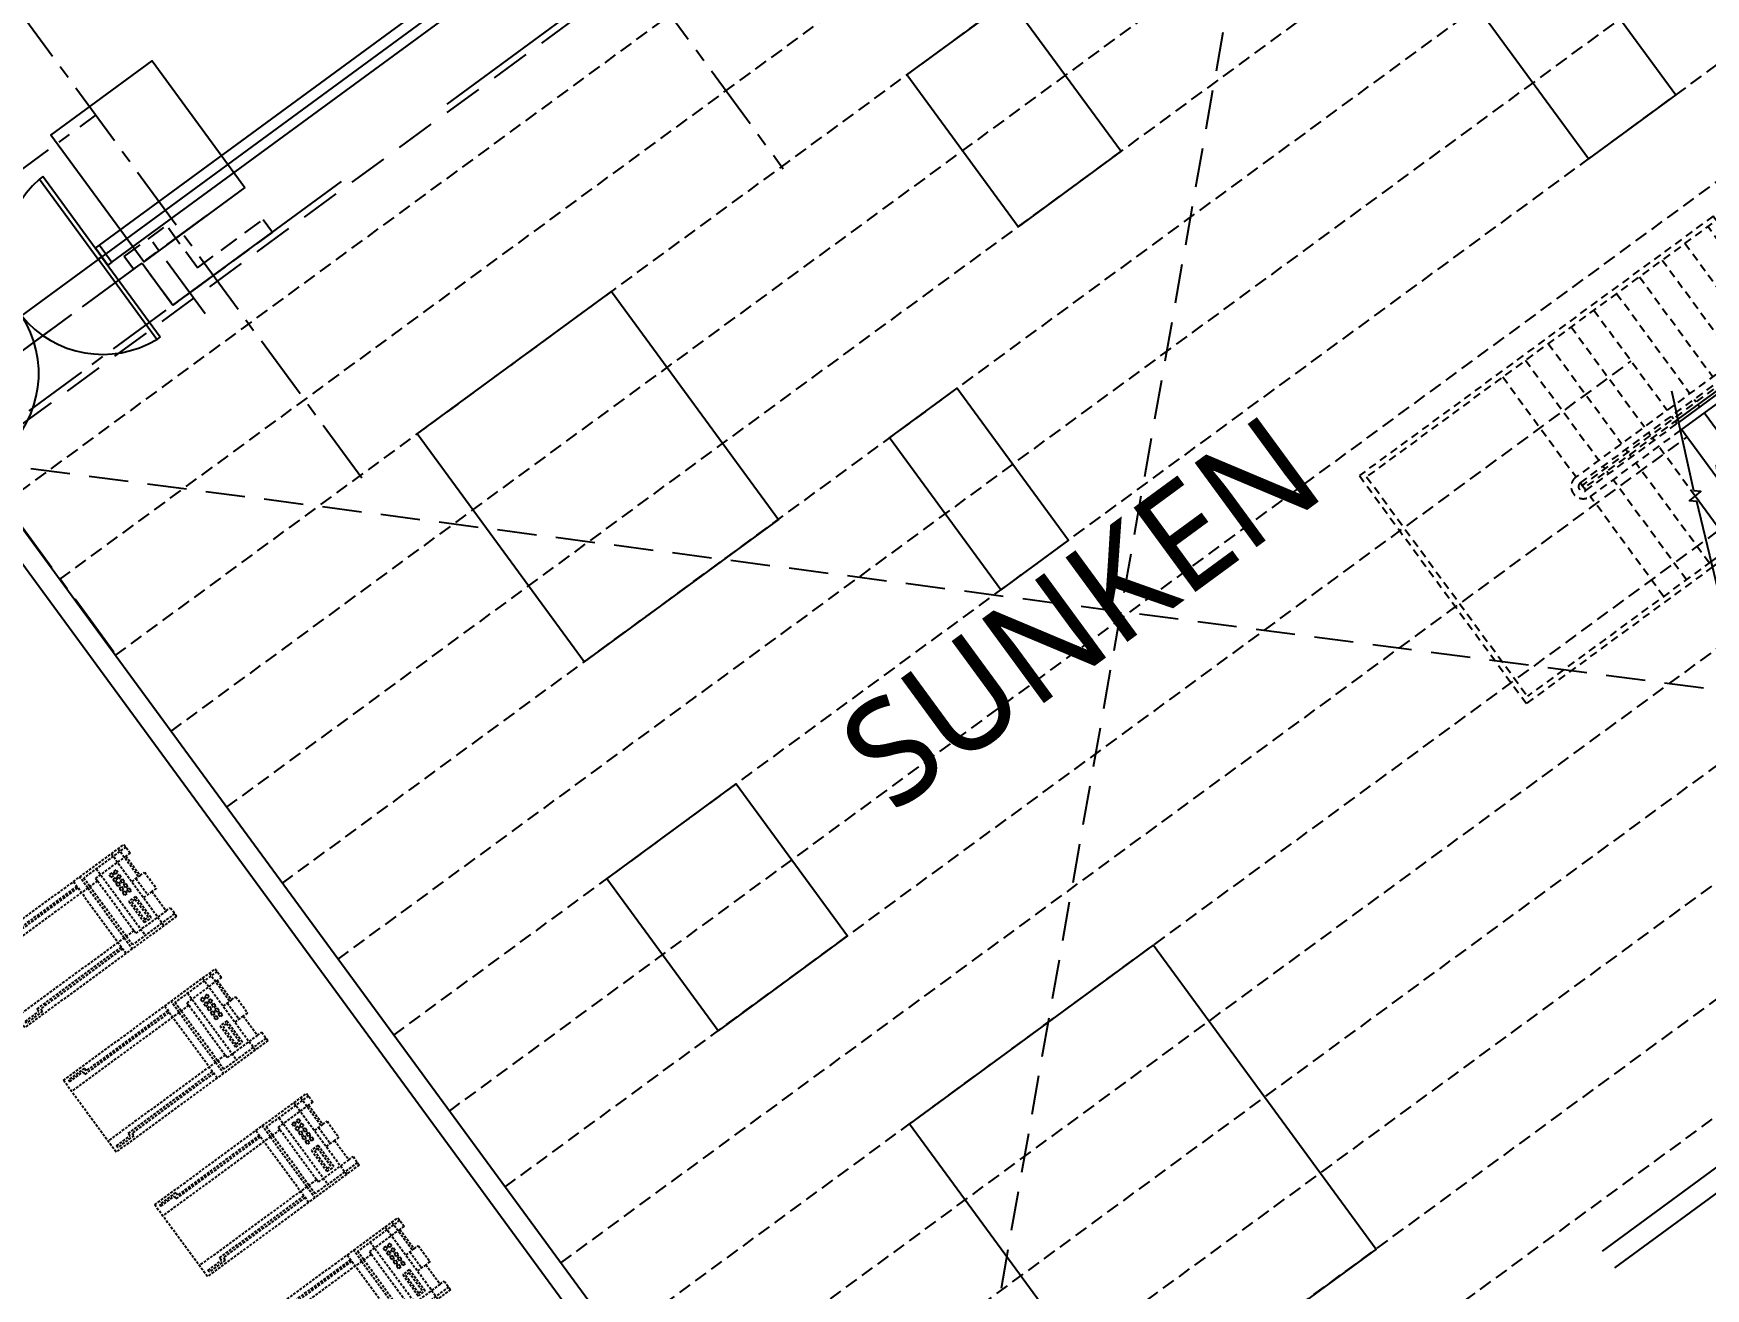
# Model space of a CAD drawing. Header units: millimetres. Extents: x 75184266 to 76346726, y -35077925 to -33679385.
# Drawn here: x 75341077 to 75357060, y -34898325 to -34886332 of the extents above; entities that cross this region are included whole.
import ezdxf
from ezdxf.enums import TextEntityAlignment as Align

# ---------------------------------------------------------------- set-up
doc = ezdxf.new("R2010")
doc.units = ezdxf.units.MM
doc.header["$LTSCALE"] = 50
doc.header["$MEASUREMENT"] = 0
for name, pattern in [('CENTER', [2, 1.25, -0.25, 0.25, -0.25]), ('HIDDEN2', [0.1875, 0.125, -0.0625]), ('XR-지하3층$0$-HID', [2.5, 1.5, -1]), ('XR-지하3층$0$H', [1.3, 0.8, -0.5]), ('XR-지하3층$0$HIDDEN', [0.375, 0.25, -0.125])]:
    doc.linetypes.add(name, pattern=pattern)
for name, color, linetype in [('CEN', 1, 'CENTER'), ('XR-지하3층$0$a-door', 6, 'CONTINUOUS'), ('XR-지하3층$0$CON', 2, 'CONTINUOUS'), ('XR-지하3층$0$HD', 7, 'CONTINUOUS'), ('XR-지하3층$0$가구', 27, 'XR-지하3층$0$HIDDEN')]:
    doc.layers.add(name, color=color, linetype=linetype)
doc.layers.add('건축', color=8, linetype='CONTINUOUS', plot=False)
doc.styles.add('XR-지하3층$0$맑은고딕', font='')
doc.styles.get('XR-지하3층$0$맑은고딕').set_extended_font_data('Malgun Gothic')

# ---------------------------------------------------------------- blocks, each defined once
blk = doc.blocks.new('XR-지하3층$0$A$C3B4F4651')
at = {"layer": 'XR-지하3층$0$CON', "ltscale": 100}
blk.add_line((1945, 2772, 0), (1945, 2772, 0), dxfattribs=at)
at = {"layer": 'XR-지하3층$0$HD', "linetype": 'XR-지하3층$0$-HID'}
for p, q in [((-3448, 5422, 0), (-3448, 2722, 0)), ((-3398, 5422, 0), (-3398, 2772, 0)), ((-233, 5372, 0), (1945, 5372, 0)), ((-212, 5422, 0), (1995, 5422, 0)), ((-208, 5372, 0), (-208, 4187, 0)), ((62, 5372, 0), (62, 4187, 0)), ((332, 5372, 0), (332, 4187, 0)), ((1945, 2772, 0), (1945, 5372, 0)), ((1995, 2722, 0), (1995, 5422, 0)), ((-478, 4779, 0), (-478, 4187, 0)), ((-736, 4187, 0), (332, 4187, 0)), ((-2198, 3957, 0), (-2198, 4117, 0)), ((-2128, 4027, 0), (-2128, 4117, 0)), ((332, 4027, 0), (-2128, 4027, 0)), ((-2098, 4057, 0), (332, 4057, 0)), ((-2098, 4057, 0), (-2098, 4027, 0)), ((-780, 4087, 0), (332, 4087, 0)), ((332, 4117, 0), (-767, 4117, 0)), ((-2198, 3957, 0), (332, 3957, 0)), ((-2098, 3957, 0), (-2098, 2772, 0)), ((-1828, 2772, 0), (-1828, 3957, 0)), ((-1558, 2772, 0), (-1558, 3957, 0)), ((-1288, 2772, 0), (-1288, 3957, 0)), ((-1018, 2772, 0), (-1018, 3957, 0)), ((-748, 2772, 0), (-748, 3957, 0)), ((-478, 2772, 0), (-478, 3957, 0)), ((-208, 2772, 0), (-208, 3957, 0)), ((62, 2772, 0), (62, 3957, 0)), ((332, 2772, 0), (332, 3957, 0)), ((-3448, 2722, 0), (1995, 2722, 0)), ((-3398, 2772, 0), (1945, 2772, 0))]:
    blk.add_line(p, q, dxfattribs=at)
at = {"layer": 'XR-지하3층$0$HD', "ltscale": 10}
for p, q in [((-2198, 5422, 0), (-212, 5422, 0)), ((-2198, 5422, 0), (-2198, 5372, 0)), ((-2198, 5372, 0), (-233, 5372, 0)), ((-2098, 5372, 0), (-2098, 4187, 0)), ((-1828, 5372, 0), (-1828, 4187, 0)), ((-1558, 5372, 0), (-1558, 4187, 0)), ((-1288, 5372, 0), (-1288, 4187, 0)), ((-1018, 5372, 0), (-1018, 4187, 0)), ((-748, 5372, 0), (-748, 4187, 0)), ((-478, 5372, 0), (-478, 4779, 0)), ((-2098, 4779, 0), (-748, 4779, 0)), ((-2198, 4187, 0), (-736, 4187, 0)), ((-2198, 4117, 0), (-2198, 4187, 0)), ((-767, 4117, 0), (-2198, 4117, 0)), ((-2098, 4087, 0), (-2098, 4117, 0)), ((-2098, 4087, 0), (-780, 4087, 0)), ((-2098, 4057, 0), (-2098, 4087, 0)), ((-1828, 4087, 0), (-1828, 4117, 0)), ((-1828, 4027, 0), (-1828, 4057, 0)), ((-1558, 4087, 0), (-1558, 4117, 0)), ((-1558, 4027, 0), (-1558, 4057, 0)), ((-1288, 4087, 0), (-1288, 4117, 0)), ((-1288, 4027, 0), (-1288, 4057, 0)), ((-1018, 4087, 0), (-1018, 4117, 0)), ((-1018, 4027, 0), (-1018, 4057, 0)), ((-748, 4087, 0), (-748, 4117, 0)), ((-748, 4027, 0), (-748, 4057, 0)), ((-478, 4087, 0), (-478, 4117, 0)), ((-478, 4027, 0), (-478, 4057, 0)), ((-208, 4087, 0), (-208, 4117, 0)), ((-208, 4027, 0), (-208, 4057, 0)), ((62, 4087, 0), (62, 4117, 0)), ((62, 4027, 0), (62, 4057, 0)), ((332, 4087, 0), (332, 4117, 0)), ((332, 4057, 0), (332, 4087, 0)), ((332, 4027, 0), (332, 4057, 0)), ((-2198, 2772, 0), (-2198, 2722, 0))]:
    blk.add_line(p, q, dxfattribs=at)
at = {"layer": 'XR-지하3층$0$HD', "ltscale": 10, "elevation": 0}
blk.add_lwpolyline([(-87, 5721), (-459, 4829), (-408, 4784), (-549, 4774), (-498, 4729), (-890, 3837)], dxfattribs=at)
blk.add_lwpolyline([(-817, 4899), (-748, 4779), (-817, 4659), (-847, 4676), (-788, 4779), (-847, 4882)], close=True, dxfattribs=at)
at = {"layer": 'XR-지하3층$0$HD', "ltscale": 10}
blk.add_circle((-2098, 4779, 0), 30, dxfattribs=at)
blk.add_circle((-2098, 4779, 0), 30, dxfattribs=at)
at = {"layer": 'XR-지하3층$0$HD', "linetype": 'XR-지하3층$0$-HID'}
for radius in [115, 45]:
    blk.add_arc((332, 4072, 0), radius, 270.0001, 90.0001, dxfattribs=at)
blk = doc.blocks.new('XR-지하3층$0$A$C011C61B5')
at = {"layer": 'XR-지하3층$0$가구', "color": 9, "ltscale": 2}
for p, q in [((0, 820, 0), (500, 820, 0)), ((70, 850, 0), (70, 520, 0)), ((150, 850, 0), (150, 0, 0)), ((350, 820, 0), (350, 30, 0)), ((500, 720, 0), (500, 820, 0)), ((525, 720, 0), (525, 850, 0)), ((600, 850, 0), (600, 0, 0)), ((350, 750, 0), (410, 750, 0)), ((410, 720, 0), (410, 130, 0)), ((500, 720, 0), (500, 130, 0)), ((525, 720, 0), (525, 130, 0)), ((50, 520, 0), (150, 520, 0)), ((100, 520, 0), (100, 330, 0)), ((50, 330, 0), (150, 330, 0)), ((0, 30, 0), (500, 30, 0)), ((500, 130, 0), (500, 30, 0)), ((525, 130, 0), (525, 0, 0))]:
    blk.add_line(p, q, dxfattribs=at)
at = {"layer": 'XR-지하3층$0$가구', "color": 9, "ltscale": 2, "elevation": 0}
for points in [[(1800, 850), (0, 850), (0, 750), (50, 750), (50, 520), (0, 520), (0, 330), (50, 330), (50, 100), (0, 100), (0, 0), (1800, 0)], [(233, 700), (233, 669), (205, 669), (205, 700)], [(233, 646), (233, 615), (205, 615), (205, 646)], [(284, 700), (284, 669), (255, 669), (255, 700)], [(284, 646), (284, 615), (255, 615), (255, 646)], [(233, 562), (233, 593), (205, 593), (205, 562)], [(233, 508), (233, 539), (205, 539), (205, 508)], [(233, 455), (233, 486), (205, 486), (205, 455)], [(284, 562), (284, 593), (255, 593), (255, 562)], [(284, 508), (284, 539), (255, 539), (255, 508)], [(284, 455), (284, 486), (255, 486), (255, 455)], [(284, 132), (205, 132), (205, 385), (284, 385)], [(264, 152), (225, 152), (225, 365), (264, 365)]]:
    blk.add_lwpolyline(points, close=True, dxfattribs=at)
for points in [[(600, 795), (1570, 795), (1570, 825), (1760, 825), (1760, 805), (1600, 805), (1600, 775), (600, 775)], [(50, 750), (410, 750), (410, 720), (1800, 720)], [(50, 100), (410, 100), (410, 130), (1800, 130)], [(600, 55), (1570, 55), (1570, 25), (1760, 25), (1760, 45), (1600, 45), (1600, 75), (600, 75)]]:
    blk.add_lwpolyline(points, dxfattribs=at)
blk = doc.blocks.new('XR-지하3층$0$DOOR-2000(유리문)')
at = {"layer": 'XR-지하3층$0$a-door'}
for p, q in [((50, 0), (50, 950)), ((50, 950), (90, 950)), ((90, 950), (90, 0)), ((1950, 950), (1910, 950)), ((1910, 950), (1910, 0)), ((1950, 0), (1950, 950)), ((90, 0), (50, 0)), ((50, 0), (50, -950)), ((90, -950), (90, 0)), ((1910, 0), (1950, 0)), ((1910, -950), (1910, 0)), ((1950, 0), (1950, -950)), ((50, -950), (90, -950)), ((1950, -950), (1910, -950))]:
    blk.add_line(p, q, dxfattribs=at)
at = {"layer": 'XR-지하3층$0$a-door', "color": 6}
for points in [[(0, -100), (0, 100), (50, 100), (50, -100)], [(2000, -100), (2000, 100), (1950, 100), (1950, -100)]]:
    blk.add_lwpolyline(points, close=True, dxfattribs=at)
at = {"layer": 'XR-지하3층$0$a-door', "color": 7}
for centre, start, end in [((-2, -49), 2.7862, 84.7498), ((2002, -49), 95.2502, 177.2138), ((-2, 49), 275.2502, 357.2138), ((2002, 49), 182.7862, 264.7498)]:
    blk.add_arc(centre, 1003, start, end, dxfattribs=at)
blk = doc.blocks.new('XR-지하3층$0$기둥 0620')
at = {"layer": 'XR-지하3층$0$CON', "ltscale": 0.5}
blk.add_lwpolyline([(-600, 0), (600, 0), (600, 1500), (-600, 1500)], close=True, dxfattribs=at)

msp = doc.modelspace()

# ---------------------------------------------------------------- linework, layer by layer
at = {"layer": 'CEN', "ltscale": 10}
msp.add_line((75340298.4, -34885238, 0), (75344216.9, -34890579.1, 0), dxfattribs=at)
at = {"layer": 'CEN', "ltscale": 10, "elevation": 0}
for points in [[(75343417.8, -34881045.7), (75348244.3, -34887624.5)], [(75337925.7, -34886898), (75341882.6, -34892291.6)], [(75334267.1, -34892546.3), (75341673.7, -34887112.6)], [(75335095.2, -34893675.1), (75342735.5, -34888069.9)], [(75342719.9, -34889012.1), (75342216.8, -34888326.3)], [(75335391, -34894078.3), (75342910.4, -34888561.8)]]:
    msp.add_lwpolyline(points, dxfattribs=at)
at = {"layer": '건축', "linetype": 'XR-지하3층$0$HIDDEN', "ltscale": 30}
for p, q in [((75340494.1, -34890414.3, 0), (75353398.2, -34880953.7)), ((75349546.2, -34902753), (75353398.3, -34880953.6)), ((75340494.1, -34890414.3, 0), (75362446.4, -34893295.3))]:
    msp.add_line(p, q, dxfattribs=at)
at = {"layer": '건축', "linetype": 'XR-지하3층$0$HIDDEN', "ltscale": 10}
for p, q in [((75340794.3, -34890823.6, 0), (75353698.9, -34881363.6, 0)), ((75341326.7, -34891549.2, 0), (75354231, -34882089.4, 0)), ((75341859.1, -34892274.9, 0), (75354763.1, -34882815.3, 0)), ((75342391.4, -34893000.5, 0), (75355295.2, -34883541.1, 0)), ((75342923.8, -34893726.2, 0), (75355827.3, -34884267, 0)), ((75343456.2, -34894451.9, 0), (75356359.4, -34884992.8, 0)), ((75343988.5, -34895177.5, 0), (75356891.5, -34885718.7, 0)), ((75344520.9, -34895903.2, 0), (75357423.6, -34886444.5, 0)), ((75345053.3, -34896628.8, 0), (75357955.7, -34887170.4, 0)), ((75345585.7, -34897354.5, 0), (75356350.8, -34889462.9, 0)), ((75347182.8, -34899531.5, 0), (75360084.4, -34890073.6, 0)), ((75346118, -34898080.2, 0), (75356882.9, -34890188.7, 0)), ((75346650.4, -34898805.8, 0), (75357415.1, -34890914.5, 0)), ((75347715.1, -34900257.1, 0), (75360616.6, -34890799.4, 0)), ((75348247.5, -34900982.8, 0), (75361148.4, -34891525.5, 0)), ((75348779.9, -34901708.5, 0), (75361680.7, -34892251.2, 0)), ((75349312.2, -34902434.1, 0), (75362213.1, -34892976.8, 0))]:
    msp.add_line(p, q, dxfattribs=at)
at = {"layer": '건축', "ltscale": 100}
msp.add_line((75337135.3, -34891834.9, 0), (75350925.3, -34881724.7, 0), dxfattribs=at)
at = {"layer": '건축', "ltscale": 0.5}
for p, q in [((75341709.2, -34888355.5, 0), (75348381.1, -34883460.7, 0)), ((75341827.5, -34888516.7, 0), (75348499.4, -34883622, 0)), ((75341709.2, -34888355.5, 0), (75341827.5, -34888516.7, 0)), ((75349546.2, -34902753, 0), (75340055.6, -34889816.6, 0)), ((75349503.2, -34903032.6, 0), (75339894.3, -34889934.9, 0)), ((75356074.6, -34897966.8, 0), (75358952.8, -34895856.6, 0)), ((75356192.9, -34898128, 0), (75358909.7, -34896136.2, 0))]:
    msp.add_line(p, q, dxfattribs=at)
at = {"layer": '건축', "linetype": 'HIDDEN2', "ltscale": 30}
for p, q in [((75341945.4, -34888463.5, 0), (75342348.6, -34888167.8, 0)), ((75342644.3, -34888570.9, 0), (75343273.2, -34888109.5, 0)), ((75343273.2, -34888109.5, 0), (75343362, -34888230.5, 0)), ((75342034.1, -34888584.5, 0), (75341945.4, -34888463.5, 0))]:
    msp.add_line(p, q, dxfattribs=at)
at = {"layer": '건축', "linetype": 'XR-지하3층$0$H', "ltscale": 50, "elevation": 0}
msp.add_lwpolyline([(75340275.2, -34906322.8), (75338393.6, -34902895.3), (75338393.6, -34902895.3), (75339445.5, -34902317.8), (75335663.1, -34895427.8), (75334501.6, -34896065.4), (75333507.9, -34894255.2), (75333583.2, -34894213.9), (75336851.7, -34891815.9), (75337123.8, -34892186.8), (75342114.8, -34888525.3), (75342410.5, -34888928.5), (75346990.3, -34885568.6), (75346842.4, -34885367), (75348632.3, -34884053.9), (75348780.2, -34884255.4)], dxfattribs=at)
at = {"layer": '건축', "ltscale": 0.5, "elevation": 0}
for points in [[(75354877.1, -34886079.5), (75355712.7, -34885466.9), (75356777, -34886918.6), (75355941.3, -34887531.2)], [(75349425.9, -34886727.8), (75350410.5, -34886006), (75351474.7, -34887457.7), (75350490.2, -34888179.5)], [(75344745.7, -34890158.7), (75346601.5, -34888798.3), (75348197.8, -34890975.9), (75346342.1, -34892336.3)], [(75349260.4, -34890197), (75349908.1, -34889722.1), (75350972.3, -34891173.9), (75350324.6, -34891648.7)], [(75346557.1, -34894410.5), (75347795.5, -34893502.7), (75348859.7, -34894954.4), (75347621.3, -34895862.3)], [(75349450.5, -34896753.1), (75351782.5, -34895043.6), (75353910.9, -34897947), (75351579, -34899656.5)]]:
    msp.add_lwpolyline(points, close=True, dxfattribs=at)
at = {"layer": '건축', "linetype": 'HIDDEN2', "ltscale": 30, "elevation": 0}
for points in [[(75342644.3, -34888570.9), (75342348.6, -34888167.8)], [(75343362, -34888230.5), (75342410.5, -34888928.5)], [(75342034.1, -34888584.5), (75342114.8, -34888525.3)], [(75342114.8, -34888525.3), (75342410.5, -34888928.5)]]:
    msp.add_lwpolyline(points, dxfattribs=at)

# ---------------------------------------------------------------- block references
at = {"layer": '건축', "extrusion": (0, 0, -1), "zscale": -0.9999999999999999, "rotation": 323.7340696020777}
msp.add_blockref('XR-지하3층$0$기둥 0620', (-75342614.7, -34888158.6, 0), dxfattribs=at)
at = {"layer": '건축', "ltscale": 0.5, "rotation": 216.2469333634045}
msp.add_blockref('XR-지하3층$0$A$C3B4F4651', (75353750.7, -34887182.2, 0), dxfattribs=at)
at = {"layer": '건축', "rotation": 216.2651293461098}
msp.add_blockref('XR-지하3층$0$DOOR-2000(유리문)', (75341768.3, -34888436.1, 0), dxfattribs=at)
at = {"layer": '건축', "ltscale": 0.01, "extrusion": (1.06789e-08, -8.86173e-09, 1), "xscale": -1, "rotation": 36.26512934610975}
for p in [(75342445.5, -34894767, 1.1), (75343318.2, -34895956.1, 1.1), (75344191, -34897145.3, 1.1), (75345063.7, -34898334.4, 1.1)]:
    msp.add_blockref('XR-지하3층$0$A$C011C61B5', p, dxfattribs=at)

# ---------------------------------------------------------------- texts
at = {"layer": '건축', "style": 'XR-지하3층$0$맑은고딕'}
msp.add_text('SUNKEN', height=1000, rotation=36.24693, dxfattribs=at).set_placement((75351081.5, -34891857.7, 0), align=Align.MIDDLE_CENTER)

doc.saveas('drawing.dxf')
